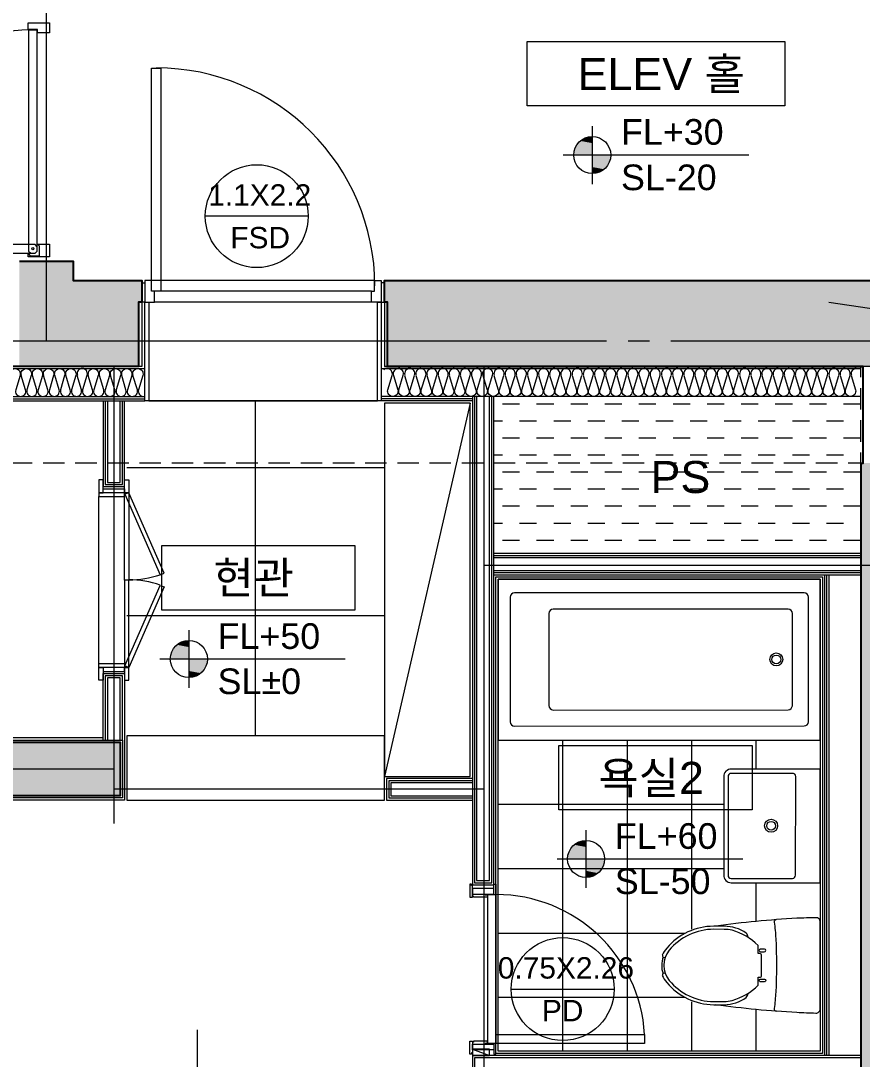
# Model space of a CAD drawing. Header units: millimetres. Extents: x 906 to 41302, y 848 to 28850.
# Drawn here: x 22771 to 26690, y 13075 to 17912 of the extents above; entities that cross this region are included whole.
import ezdxf

# ---------------------------------------------------------------- set-up
doc = ezdxf.new("R2010")
doc.units = ezdxf.units.MM
for name, color, linetype in [('PDF_A-ANNO-PONT', 7, 'Continuous'), ('PDF_A-FLOR-GRID', 7, 'Continuous'), ('PDF_A-FLOR-ROOM-IDEN', 7, 'Continuous'), ('PDF_A-WIN-IDEN', 7, 'Continuous'), ('PDF_X-단위세대$및$주동평면도$A-DOOR', 7, 'Continuous'), ('PDF_X-단위세대$및$주동평면도$A-FIN-INSL', 7, 'Continuous'), ('PDF_X-단위세대$및$주동평면도$A-FIN-INSL-HID', 7, 'Continuous'), ('PDF_X-단위세대$및$주동평면도$A-FLOR-FURN-FIX', 7, 'Continuous'), ('PDF_X-단위세대$및$주동평면도$A-FLOR-GRID', 7, 'Continuous'), ('PDF_X-단위세대$및$주동평면도$A-FLOR-TOIL', 7, 'Continuous'), ('PDF_X-단위세대$및$주동평면도$A-ST-AXIS-CEN', 7, 'Continuous'), ('PDF_X-단위세대$및$주동평면도$A-ST-CONC', 7, 'Continuous'), ('PDF_X-단위세대$및$주동평면도$A-WALL-DRY', 7, 'Continuous'), ('PDF_X-단위세대$및$주동평면도$A-WALL-EXT', 7, 'Continuous'), ('PDF_문자', 7, 'Continuous')]:
    doc.layers.add(name, color=color, linetype=linetype)
doc.layers.add('PDF_X-단위세대$및$주동평면도$A-FIN-INSL-HAT', color=7, linetype='Continuous', true_color=0x666666)
doc.layers.add('PDF_X-단위세대$및$주동평면도$S-ST-CONC-PAT1', color=7, linetype='Continuous', true_color=0xb7b7b7)
doc.styles.add('PDF Arial', font='arial.ttf')

msp = doc.modelspace()

# ---------------------------------------------------------------- linework, layer by layer
at = {"layer": 'PDF_A-ANNO-PONT', "lineweight": 13}
for points in [[(25431.8, 17420.2), (25431.8, 17151.4)], [(26161, 17285.8), (25297.4, 17285.8)], [(23553.2, 15072.8), (23553.2, 14804)], [(24282.4, 14938.4), (23418.8, 14938.4)], [(25403.2, 14141.5), (25403.2, 13872.6)], [(26133.4, 14007.1), (25268.8, 14007.1)]]:
    msp.add_lwpolyline(points, dxfattribs=at)
for centre in [(25432.3, 17286.3), (23553.8, 14938.9), (25403.7, 14007.6)]:
    msp.add_circle(centre, 86.3, dxfattribs=at)
at = {"layer": 'PDF_A-ANNO-PONT', "transparency": 33554559}
for points in [[(25402.1, 17367.3), (25431.8, 17360.9), (25388.4, 17360.9)], [(25415.9, 17371.5), (25431.8, 17367.3), (25402.1, 17367.3)], [(25431.8, 17367.3), (25402.1, 17367.3), (25431.8, 17360.9)], [(25431.8, 17372.6), (25431.8, 17371.5), (25415.9, 17371.5)], [(25431.8, 17371.5), (25415.9, 17371.5), (25431.8, 17367.3)], [(25356.6, 17329.2), (25431.8, 17315.4), (25350.3, 17315.4)], [(25365.1, 17341.9), (25431.8, 17329.2), (25356.6, 17329.2)], [(25431.8, 17329.2), (25356.6, 17329.2), (25431.8, 17315.4)], [(25375.7, 17352.4), (25431.8, 17341.9), (25365.1, 17341.9)], [(25431.8, 17341.9), (25365.1, 17341.9), (25431.8, 17329.2)], [(25388.4, 17360.9), (25431.8, 17352.4), (25375.7, 17352.4)], [(25431.8, 17352.4), (25375.7, 17352.4), (25431.8, 17341.9)], [(25431.8, 17360.9), (25388.4, 17360.9), (25431.8, 17352.4)], [(25346, 17300.6), (25431.8, 17285.8), (25345, 17285.8)], [(25350.3, 17315.4), (25431.8, 17300.6), (25346, 17300.6)], [(25431.8, 17300.6), (25346, 17300.6), (25431.8, 17285.8)], [(25431.8, 17315.4), (25350.3, 17315.4), (25431.8, 17300.6)], [(25517.5, 17285.8), (25431.8, 17285.8), (25516.4, 17271)], [(25431.8, 17285.8), (25516.4, 17271), (25431.8, 17271)], [(25516.4, 17271), (25431.8, 17271), (25512.2, 17256.1)], [(25431.8, 17271), (25512.2, 17256.1), (25431.8, 17256.1)], [(25512.2, 17256.1), (25431.8, 17256.1), (25505.8, 17242.4)], [(25431.8, 17256.1), (25505.8, 17242.4), (25431.8, 17242.4)], [(25505.8, 17242.4), (25431.8, 17242.4), (25497.4, 17230.7)], [(25431.8, 17242.4), (25497.4, 17230.7), (25431.8, 17230.7)], [(25497.4, 17230.7), (25431.8, 17230.7), (25486.8, 17220.2)], [(25431.8, 17230.7), (25486.8, 17220.2), (25431.8, 17220.2)], [(25486.8, 17220.2), (25431.8, 17220.2), (25474.1, 17211.7)], [(25431.8, 17220.2), (25474.1, 17211.7), (25431.8, 17211.7)], [(25474.1, 17211.7), (25431.8, 17211.7), (25461.4, 17205.3)], [(25431.8, 17211.7), (25461.4, 17205.3), (25431.8, 17205.3)], [(25431.8, 17205.3), (25431.8, 17201.1), (25446.6, 17201.1)], [(25431.8, 17205.3), (25461.4, 17205.3), (25446.6, 17201.1)], [(25431.8, 17201.1), (25446.6, 17201.1), (25431.8, 17200)], [(23498.2, 15005.1), (23553.2, 14994.5), (23487.6, 14994.5)], [(23509.8, 15013.5), (23553.2, 15005.1), (23498.2, 15005.1)], [(23553.2, 15005.1), (23498.2, 15005.1), (23553.2, 14994.5)], [(23523.6, 15019.9), (23553.2, 15013.5), (23509.8, 15013.5)], [(23553.2, 15013.5), (23509.8, 15013.5), (23553.2, 15005.1)], [(23538.4, 15024.1), (23553.2, 15019.9), (23523.6, 15019.9)], [(23553.2, 15019.9), (23523.6, 15019.9), (23553.2, 15013.5)], [(23553.2, 15025.2), (23553.2, 15024.1), (23538.4, 15024.1)], [(23553.2, 15024.1), (23538.4, 15024.1), (23553.2, 15019.9)], [(23468.6, 14953.2), (23553.2, 14938.4), (23466.4, 14938.4)], [(23471.7, 14968), (23553.2, 14953.2), (23468.6, 14953.2)], [(23553.2, 14953.2), (23468.6, 14953.2), (23553.2, 14938.4)], [(23478.1, 14981.8), (23553.2, 14968), (23471.7, 14968)], [(23553.2, 14968), (23471.7, 14968), (23553.2, 14953.2)], [(23487.6, 14994.5), (23553.2, 14981.8), (23478.1, 14981.8)], [(23553.2, 14981.8), (23478.1, 14981.8), (23553.2, 14968)], [(23553.2, 14994.5), (23487.6, 14994.5), (23553.2, 14981.8)], [(23640, 14938.4), (23553.2, 14938.4), (23637.9, 14923.6)], [(23553.2, 14938.4), (23637.9, 14923.6), (23553.2, 14923.6)], [(23637.9, 14923.6), (23553.2, 14923.6), (23634.7, 14908.8)], [(23553.2, 14923.6), (23634.7, 14908.8), (23553.2, 14908.8)], [(23634.7, 14908.8), (23553.2, 14908.8), (23628.4, 14895)], [(23553.2, 14908.8), (23628.4, 14895), (23553.2, 14895)], [(23628.4, 14895), (23553.2, 14895), (23619.9, 14883.4)], [(23553.2, 14895), (23619.9, 14883.4), (23553.2, 14883.4)], [(23619.9, 14883.4), (23553.2, 14883.4), (23609.3, 14872.8)], [(23553.2, 14883.4), (23609.3, 14872.8), (23553.2, 14872.8)], [(23609.3, 14872.8), (23553.2, 14872.8), (23596.6, 14863.2)], [(23553.2, 14872.8), (23596.6, 14863.2), (23553.2, 14863.2)], [(23596.6, 14863.2), (23553.2, 14863.2), (23582.9, 14856.9)], [(23553.2, 14863.2), (23582.9, 14856.9), (23553.2, 14856.9)], [(23553.2, 14856.9), (23553.2, 14853.7), (23568, 14853.7)], [(23553.2, 14856.9), (23582.9, 14856.9), (23568, 14853.7)], [(23553.2, 14853.7), (23568, 14853.7), (23553.2, 14851.6)], [(25359.8, 14082.2), (25403.2, 14073.7), (25348.2, 14073.7)], [(25373.6, 14088.5), (25403.2, 14082.2), (25359.8, 14082.2)], [(25403.2, 14082.2), (25359.8, 14082.2), (25403.2, 14073.7)], [(25388.4, 14091.7), (25403.2, 14088.5), (25373.6, 14088.5)], [(25403.2, 14088.5), (25373.6, 14088.5), (25403.2, 14082.2)], [(25403.2, 14093.8), (25403.2, 14091.7), (25388.4, 14091.7)], [(25403.2, 14091.7), (25388.4, 14091.7), (25403.2, 14088.5)], [(25322.8, 14036.7), (25403.2, 14021.9), (25318.5, 14021.9)], [(25329.1, 14050.4), (25403.2, 14036.7), (25322.8, 14036.7)], [(25403.2, 14036.7), (25322.8, 14036.7), (25403.2, 14021.9)], [(25337.6, 14063.1), (25403.2, 14050.4), (25329.1, 14050.4)], [(25403.2, 14050.4), (25329.1, 14050.4), (25403.2, 14036.7)], [(25348.2, 14073.7), (25403.2, 14063.1), (25337.6, 14063.1)], [(25403.2, 14063.1), (25337.6, 14063.1), (25403.2, 14050.4)], [(25403.2, 14073.7), (25348.2, 14073.7), (25403.2, 14063.1)], [(25318.5, 14021.9), (25403.2, 14007.1), (25317.5, 14007.1)], [(25403.2, 14021.9), (25318.5, 14021.9), (25403.2, 14007.1)], [(25490, 14007.1), (25403.2, 14007.1), (25488.9, 13992.2)], [(25403.2, 14007.1), (25488.9, 13992.2), (25403.2, 13992.2)], [(25488.9, 13992.2), (25403.2, 13992.2), (25484.7, 13977.4)], [(25403.2, 13992.2), (25484.7, 13977.4), (25403.2, 13977.4)], [(25484.7, 13977.4), (25403.2, 13977.4), (25478.3, 13963.7)], [(25403.2, 13977.4), (25478.3, 13963.7), (25403.2, 13963.7)], [(25478.3, 13963.7), (25403.2, 13963.7), (25469.9, 13952)], [(25403.2, 13963.7), (25469.9, 13952), (25403.2, 13952)], [(25469.9, 13952), (25403.2, 13952), (25459.3, 13941.4)], [(25403.2, 13952), (25459.3, 13941.4), (25403.2, 13941.4)], [(25459.3, 13941.4), (25403.2, 13941.4), (25446.6, 13931.9)], [(25403.2, 13941.4), (25446.6, 13931.9), (25403.2, 13931.9)], [(25446.6, 13931.9), (25403.2, 13931.9), (25432.8, 13925.6)], [(25403.2, 13931.9), (25432.8, 13925.6), (25403.2, 13925.6)], [(25403.2, 13925.6), (25403.2, 13922.4), (25418, 13922.4)], [(25403.2, 13925.6), (25432.8, 13925.6), (25418, 13922.4)], [(25403.2, 13922.4), (25418, 13922.4), (25403.2, 13920.3)]]:
    msp.add_solid(points, dxfattribs=at)
at = {"layer": 'PDF_A-FLOR-GRID', "lineweight": 5}
for points in [[(25014.8, 16128), (25094.2, 16128)], [(25173.5, 16128), (25252.9, 16128)], [(25332.3, 16128), (25411.7, 16128)], [(25491, 16128), (25570.4, 16128)], [(25649.8, 16128), (25729.2, 16128)], [(25808.5, 16128), (25887.9, 16128)], [(25967.3, 16128), (26046.7, 16128)], [(26126, 16128), (26205.4, 16128)], [(26284.8, 16128), (26364.2, 16128)], [(26443.5, 16128), (26522.9, 16128)], [(26602.3, 16128), (26681.7, 16128)], [(24974.6, 16048.6), (25014.8, 16048.6)], [(25094.2, 16048.6), (25173.5, 16048.6)], [(25252.9, 16048.6), (25332.3, 16048.6)], [(25411.7, 16048.6), (25491, 16048.6)], [(25570.4, 16048.6), (25649.8, 16048.6)], [(25729.2, 16048.6), (25808.5, 16048.6)], [(25887.9, 16048.6), (25967.3, 16048.6)], [(26046.7, 16048.6), (26126, 16048.6)], [(26205.4, 16048.6), (26284.8, 16048.6)], [(26364.2, 16048.6), (26443.5, 16048.6)], [(26522.9, 16048.6), (26602.3, 16048.6)], [(26681.7, 16048.6), (26684.8, 16048.6)], [(25014.8, 15969.2), (25094.2, 15969.2)], [(25173.5, 15969.2), (25252.9, 15969.2)], [(25332.3, 15969.2), (25411.7, 15969.2)], [(25491, 15969.2), (25570.4, 15969.2)], [(25649.8, 15969.2), (25729.2, 15969.2)], [(25808.5, 15969.2), (25887.9, 15969.2)], [(25967.3, 15969.2), (26046.7, 15969.2)], [(26126, 15969.2), (26205.4, 15969.2)], [(26284.8, 15969.2), (26364.2, 15969.2)], [(26443.5, 15969.2), (26522.9, 15969.2)], [(26602.3, 15969.2), (26681.7, 15969.2)], [(24974.6, 15889.8), (25014.8, 15889.8)], [(25094.2, 15889.8), (25173.5, 15889.8)], [(25252.9, 15889.8), (25332.3, 15889.8)], [(25411.7, 15889.8), (25491, 15889.8)], [(25570.4, 15889.8), (25649.8, 15889.8)], [(25729.2, 15889.8), (25808.5, 15889.8)], [(25887.9, 15889.8), (25967.3, 15889.8)], [(26046.7, 15889.8), (26126, 15889.8)], [(26205.4, 15889.8), (26284.8, 15889.8)], [(26364.2, 15889.8), (26443.5, 15889.8)], [(26522.9, 15889.8), (26602.3, 15889.8)], [(26681.7, 15889.8), (26684.8, 15889.8)], [(25014.8, 15810.5), (25094.2, 15810.5)], [(25173.5, 15810.5), (25252.9, 15810.5)], [(25332.3, 15810.5), (25411.7, 15810.5)], [(25491, 15810.5), (25570.4, 15810.5)], [(25649.8, 15810.5), (25729.2, 15810.5)], [(25808.5, 15810.5), (25887.9, 15810.5)], [(25967.3, 15810.5), (26046.7, 15810.5)], [(26126, 15810.5), (26205.4, 15810.5)], [(26284.8, 15810.5), (26364.2, 15810.5)], [(26443.5, 15810.5), (26522.9, 15810.5)], [(26602.3, 15810.5), (26681.7, 15810.5)], [(24974.6, 15731.1), (25014.8, 15731.1)], [(25094.2, 15731.1), (25173.5, 15731.1)], [(25252.9, 15731.1), (25332.3, 15731.1)], [(25411.7, 15731.1), (25491, 15731.1)], [(25570.4, 15731.1), (25649.8, 15731.1)], [(25729.2, 15731.1), (25808.5, 15731.1)], [(25887.9, 15731.1), (25967.3, 15731.1)], [(26046.7, 15731.1), (26126, 15731.1)], [(26205.4, 15731.1), (26284.8, 15731.1)], [(26364.2, 15731.1), (26443.5, 15731.1)], [(26522.9, 15731.1), (26602.3, 15731.1)], [(26681.7, 15731.1), (26684.8, 15731.1)], [(25014.8, 15651.7), (25094.2, 15651.7)], [(25173.5, 15651.7), (25252.9, 15651.7)], [(25332.3, 15651.7), (25411.7, 15651.7)], [(25491, 15651.7), (25570.4, 15651.7)], [(25649.8, 15651.7), (25729.2, 15651.7)], [(25808.5, 15651.7), (25887.9, 15651.7)], [(25967.3, 15651.7), (26046.7, 15651.7)], [(26126, 15651.7), (26205.4, 15651.7)], [(26284.8, 15651.7), (26364.2, 15651.7)], [(26443.5, 15651.7), (26522.9, 15651.7)], [(26602.3, 15651.7), (26681.7, 15651.7)], [(24974.6, 15572.3), (25014.8, 15572.3)], [(25094.2, 15572.3), (25173.5, 15572.3)], [(25252.9, 15572.3), (25332.3, 15572.3)], [(25411.7, 15572.3), (25491, 15572.3)], [(25570.4, 15572.3), (25649.8, 15572.3)], [(25729.2, 15572.3), (25808.5, 15572.3)], [(25887.9, 15572.3), (25967.3, 15572.3)], [(26046.7, 15572.3), (26126, 15572.3)], [(26205.4, 15572.3), (26284.8, 15572.3)], [(26364.2, 15572.3), (26443.5, 15572.3)], [(26522.9, 15572.3), (26602.3, 15572.3)], [(26681.7, 15572.3), (26684.8, 15572.3)], [(25014.8, 15493), (25094.2, 15493)], [(25173.5, 15493), (25252.9, 15493)], [(25332.3, 15493), (25411.7, 15493)], [(25491, 15493), (25570.4, 15493)], [(25649.8, 15493), (25729.2, 15493)], [(25808.5, 15493), (25887.9, 15493)], [(25967.3, 15493), (26046.7, 15493)], [(26126, 15493), (26205.4, 15493)], [(26284.8, 15493), (26364.2, 15493)], [(26443.5, 15493), (26522.9, 15493)], [(26602.3, 15493), (26681.7, 15493)]]:
    msp.add_lwpolyline(points, dxfattribs=at)
at = {"layer": 'PDF_A-FLOR-ROOM-IDEN', "lineweight": 13}
for points in [[(25129.1, 17515.4), (25129.1, 17814.9), (26329.2, 17814.9), (26329.2, 17515.4)], [(23427.3, 15167), (23427.3, 15467.6), (24326.9, 15467.6), (24326.9, 15167)], [(25277.2, 14235.7), (25277.2, 14536.2), (26176.8, 14536.2), (26176.8, 14235.7)]]:
    msp.add_lwpolyline(points, close=True, dxfattribs=at)
at = {"layer": 'PDF_A-WIN-IDEN', "lineweight": 13}
for points in [[(24109.9, 17001.1), (23629.4, 17001.1)], [(25053.9, 13400.6), (25533.4, 13400.6)]]:
    msp.add_lwpolyline(points, dxfattribs=at)
for centre in [(23870.2, 17001.6), (25294.7, 13401.2)]:
    msp.add_circle(centre, 239.7, dxfattribs=at)
at = {"layer": 'PDF_X-단위세대$및$주동평면도$A-DOOR', "lineweight": 9}
for points in [[(22849.4, 17858.3), (22849.4, 17871), (22805, 17871), (22805, 17901.7), (22904.5, 17901.7), (22904.5, 17856.2), (22851.5, 17856.2, -0.414215)], [(24982, 13840.9), (24934.3, 13840.9), (24934.3, 13844.1), (24974.6, 13844.1), (24974.6, 13890.6), (24984.1, 13890.6), (24984.1, 13843, -0.414215)], [(24982, 13148.7), (24934.3, 13148.7), (24934.3, 13144.5), (24974.6, 13144.5), (24974.6, 13099), (24984.1, 13099), (24984.1, 13146.6, 0.414215)]]:
    msp.add_lwpolyline(points, format="xyb", close=True, dxfattribs=at)
for points in [[(22847.3, 16839.2), (22847.3, 17867.9), (22807.1, 17867.9), (22807.1, 16839.2), (22817.7, 16829.6), (22837.8, 16829.6)], [(23424.1, 16651.8), (23379.7, 16651.8), (23379.7, 17691.1), (23424.1, 17691.1)], [(22837.8, 16869.8), (21808, 16869.8), (21808, 16829.6), (22837.8, 16829.6), (22847.3, 16839.2), (22847.3, 16859.3)], [(22805, 16811.6), (22805, 16827.5), (22814.5, 16816.9), (22859, 16816.9), (22859, 16861.4), (22849.4, 16870.9), (22904.5, 16870.9), (22904.5, 16811.6)], [(23334.1, 16691), (23349, 16691), (23349, 16601), (23334.1, 16601)], [(23394.5, 16651.8), (23379.7, 16651.8), (23379.7, 16701.6), (23349, 16701.6), (23349, 16601), (23394.5, 16601)], [(24404.1, 16651.8), (24418.9, 16651.8), (24418.9, 16701.6), (24449.6, 16701.6), (24449.6, 16601), (24404.1, 16601)], [(24464.4, 16691), (24449.6, 16691), (24449.6, 16601), (24464.4, 16601)], [(23349, 16601), (23367, 16601), (23367, 16141.7), (23349, 16141.7)], [(24431.6, 16601), (24449.6, 16601), (24449.6, 16141.7), (24431.6, 16141.7)], [(24862.4, 13889.6), (24862.4, 13829.3), (24874, 13829.3), (24874, 13884.3), (24869.8, 13884.3), (24869.8, 13889.6)], [(24874, 13844.1), (24974.6, 13844.1), (24974.6, 13869.5), (24874, 13869.5)], [(24943.9, 13840.9), (24943.9, 13836.7), (24943.9, 13832.4), (24943.9, 13829.3), (24879.3, 13829.3), (24879.3, 13834.5), (24874, 13834.5), (24874, 13844.1), (24933.3, 13844.1), (24933.3, 13840.9)], [(24862.4, 13099), (24862.4, 13159.3), (24874, 13159.3), (24874, 13104.3), (24869.8, 13104.3), (24869.8, 13099)], [(24943.9, 13148.7), (24943.9, 13153), (24943.9, 13156.1), (24943.9, 13159.3), (24879.3, 13159.3), (24879.3, 13154), (24874, 13154), (24874, 13144.5), (24933.3, 13144.5), (24933.3, 13148.7)], [(25675.2, 13190), (25675.2, 13148.7), (24984.1, 13148.7), (24984.1, 13190)], [(24874, 13144.5), (24974.6, 13144.5), (24974.6, 13119.1), (24874, 13119.1)]]:
    msp.add_lwpolyline(points, close=True, dxfattribs=at)
at = {"layer": 'PDF_X-단위세대$및$주동평면도$A-DOOR', "lineweight": 5}
for points in [[(24418.9, 16701.6), (23379.7, 16701.6)], [(24404.1, 16651.8), (23394.5, 16651.8)], [(24404.1, 16601), (23394.5, 16601)], [(24943.9, 13838.8), (24943.9, 13150.9)], [(24984.1, 13838.8), (24984.1, 13150.9)], [(24874, 13121.2), (24954.5, 13091.6)]]:
    msp.add_lwpolyline(points, dxfattribs=at)
at = {"layer": 'PDF_X-단위세대$및$주동평면도$A-DOOR', "lineweight": 9}
for points in [[(23367, 16301.5), (23367, 16141.7), (23349, 16141.7), (23349, 16301.5)], [(24449.6, 16301.5), (24449.6, 16141.7), (24431.6, 16141.7), (24431.6, 16301.5)]]:
    msp.add_lwpolyline(points, dxfattribs=at)
at = {"layer": 'PDF_X-단위세대$및$주동평면도$A-DOOR', "lineweight": 5}
for points in [[(24431.6, 16141.7), (23367, 16141.7)], [(24874, 13091.6), (24954.5, 13091.6), (24954.5, 13121.2), (24874, 13121.2)]]:
    msp.add_lwpolyline(points, close=True, dxfattribs=at)
at = {"layer": 'PDF_X-단위세대$및$주동평면도$A-DOOR', "lineweight": 9}
msp.add_circle((22827.7, 16850.3), 4.76, dxfattribs=at)
at = {"layer": 'PDF_X-단위세대$및$주동평면도$A-DOOR', "lineweight": 5}
for centre, radius, start, end in [((22827.7, 16850.3), 1018.6, 90, 180), ((23402.4, 16674.6), 1017.6, 0.1375, 89.9999), ((24984.6, 13149.3), 692.7, 3.3948, 90)]:
    msp.add_arc(centre, radius, start, end, dxfattribs=at)
at = {"layer": 'PDF_X-단위세대$및$주동평면도$A-FIN-INSL', "lineweight": 5}
for points in [[(23349, 16290.9), (19754.9, 16290.9), (19754.9, 19831.1), (18514.5, 19831.1), (18514.5, 19700.9), (19624.7, 19700.9), (19624.7, 16161.8), (23349, 16161.8)], [(23334.1, 16601), (23334.1, 16301.5), (23319.3, 16301.5)], [(24464.4, 16601), (24464.4, 16301.5), (24479.3, 16301.5), (24464.4, 16301.5)], [(23319.3, 16301.5), (23319.3, 16301.5)], [(26684.8, 16290.9), (24449.6, 16290.9)], [(26684.8, 16161.8), (24449.6, 16161.8)]]:
    msp.add_lwpolyline(points, dxfattribs=at)
at = {"layer": 'PDF_X-단위세대$및$주동평면도$A-FIN-INSL-HAT', "lineweight": 9}
for points in [[(22722.4, 16261.4, -0.501634), (22745.2, 16292, -0.501634), (22767.9, 16260.2), (22747.8, 16192.5, 0.501635), (22770.6, 16161.8, 0.501635), (22793.3, 16192.5), (22773.2, 16260.2)], [(22774.2, 16261.4, -0.501634), (22797, 16292, -0.501634), (22819.8, 16260.2), (22799.7, 16192.5, 0.501635), (22823.5, 16161.8, 0.501635), (22845.2, 16192.5), (22825.1, 16260.2)], [(22826.1, 16261.4, -0.501634), (22848.9, 16292, -0.501634), (22871.7, 16260.2), (22851.5, 16192.5, 0.501635), (22875.4, 16161.8, 0.501635), (22897.1, 16192.5), (22876.9, 16260.2)], [(22877.9, 16261.4, -0.501634), (22900.8, 16292, -0.501634), (22923.5, 16260.2), (22904.4, 16192.4, 0.501635), (22927.2, 16161.8, 0.501635), (22950, 16192.5), (22929.8, 16261.4, -0.501634), (22952.6, 16292, -0.501634), (22975.4, 16260.2), (22956.3, 16192.4, 0.501635), (22979.1, 16161.8, 0.501635), (23001.8, 16192.5), (22981.7, 16261.4, -0.501634), (23004.5, 16292, -0.501634), (23027.2, 16260.2), (23008.1, 16192.4, 0.501635), (23030.9, 16161.8, 0.501635), (23053.7, 16192.5), (23033.6, 16260.2)], [(23080.2, 16261.4, 0.501634), (23057.4, 16292, 0.501634), (23034.6, 16261.4)], [(23079.1, 16260.2), (23059, 16192.5, 0.501635), (23082.8, 16161.8, 0.501635), (23105.5, 16192.5), (23085.4, 16260.2)], [(23086.4, 16261.4, -0.501634), (23109.3, 16292, -0.501634), (23132, 16260.2), (23110.8, 16192.5, 0.501635), (23134.6, 16161.8, 0.501635), (23157.4, 16192.5), (23137.3, 16260.2)], [(23138.3, 16261.4, -0.501634), (23161.1, 16292, -0.501634), (23183.9, 16260.2), (23163.8, 16192.5, 0.501635), (23186.5, 16161.8, 0.501635), (23209.3, 16192.5), (23189.2, 16260.2)], [(23190.1, 16261.4, -0.501634), (23213, 16292, -0.501634), (23235.7, 16260.2), (23215.6, 16192.5, 0.501635), (23239.4, 16161.8, 0.501635), (23261.1, 16192.5), (23241, 16260.2)], [(23242, 16261.4, -0.501634), (23264.8, 16292, -0.501634), (23287.6, 16260.2), (23267.5, 16192.5, 0.501635), (23291.3, 16161.8, 0.501635), (23314, 16192.5), (23292.9, 16260.2)], [(23293.9, 16261.4, -0.501634), (23316.7, 16292, -0.501634), (23339.4, 16260.2), (23319.3, 16192.5, 0.501635), (23343.1, 16161.8, 0.073796), (23350.1, 16162.8)], [(24558.6, 16260.2), (24578.8, 16192.4, -0.501635), (24556, 16161.8, -0.501635), (24532.2, 16192.5), (24552.4, 16261.4, 0.501634), (24529.5, 16292, 0.501634), (24506.8, 16260.2), (24527, 16192.4, -0.501635), (24504.1, 16161.8, -0.501635), (24480.3, 16192.5), (24500.4, 16260.2, 0.501634), (24477.7, 16292, 0.180507), (24462.1, 16286.2)], [(24605.3, 16261.4, 0.501634), (24582.5, 16292, 0.501634), (24559.6, 16261.4)], [(24610.5, 16260.2), (24630.6, 16192.5, -0.501635), (24607.9, 16161.8, -0.501635), (24584, 16192.5), (24604.1, 16260.2)], [(24662.4, 16260.2), (24682.5, 16192.5, -0.501635), (24659.7, 16161.8, -0.501635), (24635.9, 16192.5), (24657.1, 16260.2, 0.501634), (24634.3, 16292, 0.501634), (24611.5, 16261.4)], [(24714.2, 16260.2), (24734.3, 16192.5, -0.501635), (24711.6, 16161.8, -0.501635), (24688.8, 16192.5), (24708.9, 16260.2, 0.501634), (24686.2, 16292, 0.501634), (24663.3, 16261.4)], [(24766.1, 16260.2), (24786.2, 16192.5, -0.501635), (24764.5, 16161.8, -0.501635), (24740.7, 16192.5), (24760.8, 16260.2, 0.501634), (24738, 16292, 0.501634), (24715.2, 16261.4)], [(24817.9, 16260.2), (24838, 16192.5, -0.501635), (24816.3, 16161.8, -0.501635), (24792.5, 16192.5), (24812.6, 16260.2, 0.501634), (24789.9, 16292, 0.501634), (24767.1, 16261.4)], [(24974.6, 16260.2), (24994.7, 16192.4, -0.501635), (24971.9, 16161.8, -0.501635), (24948.1, 16192.5), (24968.3, 16261.4, 0.501634), (24945.5, 16292, 0.501634), (24922.7, 16260.2), (24942.9, 16192.4, -0.501635), (24920.1, 16161.8, -0.501635), (24896.2, 16192.5), (24916.4, 16261.4, 0.501634), (24893.6, 16292, 0.501634), (24870.8, 16260.2), (24891, 16192.4, -0.501635), (24868.2, 16161.8, -0.501635), (24844.4, 16192.5), (24864.5, 16260.2, 0.501634), (24841.8, 16292, 0.501634), (24818.9, 16261.4)], [(25021.2, 16261.4, 0.501634), (24998.4, 16292, 0.501634), (24975.6, 16261.4)], [(25026.4, 16260.2), (25046.5, 16192.5, -0.501635), (25023.8, 16161.8, -0.501635), (25000, 16192.5), (25020.1, 16260.2)], [(25078.3, 16260.2), (25098.4, 16192.5, -0.501635), (25075.6, 16161.8, -0.501635), (25051.8, 16192.5), (25073, 16260.2, 0.501634), (25050.2, 16292, 0.501634), (25027.4, 16261.4)], [(25130.1, 16260.2), (25150.2, 16192.5, -0.501635), (25127.5, 16161.8, -0.501635), (25104.7, 16192.5), (25124.8, 16260.2, 0.501634), (25102.1, 16292, 0.501634), (25079.3, 16261.4)], [(25182, 16260.2), (25202.1, 16192.5, -0.501635), (25180.4, 16161.8, -0.501635), (25156.6, 16192.5), (25176.7, 16260.2, 0.501634), (25154, 16292, 0.501634), (25131.1, 16261.4)], [(25233.9, 16260.2), (25255, 16192.5, -0.501635), (25232.3, 16161.8, -0.501635), (25208.5, 16192.5), (25228.6, 16260.2, 0.501634), (25205.8, 16292, 0.501634), (25183, 16261.4)], [(25338.6, 16260.2), (25358.8, 16192.4, -0.501635), (25336, 16161.8, -0.501635), (25312.2, 16192.5), (25332.4, 16261.4, 0.501634), (25309.5, 16292, 0.501634), (25286.8, 16260.2), (25307, 16192.4, -0.501635), (25284.1, 16161.8, -0.501635), (25260.3, 16192.5), (25280.4, 16260.2, 0.501634), (25257.7, 16292, 0.501634), (25234.8, 16261.4)], [(25385.3, 16261.4, 0.501634), (25362.5, 16292, 0.501634), (25339.6, 16261.4)], [(25390.5, 16260.2), (25410.6, 16192.5, -0.501635), (25387.8, 16161.8, -0.501635), (25364, 16192.5), (25384.1, 16260.2)], [(25442.3, 16260.2), (25462.5, 16192.5, -0.501635), (25439.7, 16161.8, -0.501635), (25415.9, 16192.5), (25437.1, 16260.2, 0.501634), (25414.3, 16292, 0.501634), (25391.5, 16261.4)], [(25494.2, 16260.2), (25514.3, 16192.5, -0.501635), (25491.6, 16161.8, -0.501635), (25468.8, 16192.5), (25488.9, 16260.2, 0.501634), (25466.2, 16292, 0.501634), (25443.3, 16261.4)], [(25546.1, 16260.2), (25566.2, 16192.5, -0.501635), (25544.5, 16161.8, -0.501635), (25520.7, 16192.5), (25540.8, 16260.2, 0.501634), (25518, 16292, 0.501634), (25495.2, 16261.4)], [(25597.9, 16260.2), (25618, 16192.5, -0.501635), (25596.3, 16161.8, -0.501635), (25572.5, 16192.5), (25592.6, 16260.2, 0.501634), (25569.9, 16292, 0.501634), (25547.1, 16261.4)], [(25754.6, 16260.2), (25774.7, 16192.4, -0.501635), (25751.9, 16161.8, -0.501635), (25728.1, 16192.5), (25748.3, 16261.4, 0.501634), (25725.5, 16292, 0.501634), (25702.7, 16260.2), (25722.9, 16192.4, -0.501635), (25700, 16161.8, -0.501635), (25676.2, 16192.5), (25696.4, 16261.4, 0.501634), (25673.6, 16292, 0.501634), (25650.8, 16260.2), (25671, 16192.4, -0.501635), (25648.2, 16161.8, -0.501635), (25624.4, 16192.5), (25644.5, 16260.2, 0.501634), (25621.7, 16292, 0.501634), (25598.9, 16261.4)], [(25801.2, 16261.4, 0.501634), (25778.4, 16292, 0.501634), (25755.5, 16261.4)], [(25806.4, 16260.2), (25826.5, 16192.5, -0.501635), (25803.8, 16161.8, -0.501635), (25780, 16192.5), (25800.1, 16260.2)], [(25858.3, 16260.2), (25878.4, 16192.5, -0.501635), (25855.6, 16161.8, -0.501635), (25831.8, 16192.5), (25853, 16260.2, 0.501634), (25830.2, 16292, 0.501634), (25807.4, 16261.4)], [(25910.1, 16260.2), (25930.2, 16192.5, -0.501635), (25907.5, 16161.8, -0.501635), (25884.7, 16192.5), (25904.8, 16260.2, 0.501634), (25882.1, 16292, 0.501634), (25859.3, 16261.4)], [(25962, 16260.2), (25982.1, 16192.5, -0.501635), (25960.4, 16161.8, -0.501635), (25936.6, 16192.5), (25956.7, 16260.2, 0.501634), (25934, 16292, 0.501634), (25911.1, 16261.4)], [(26013.8, 16260.2), (26035, 16192.5, -0.501635), (26012.3, 16161.8, -0.501635), (25988.4, 16192.5), (26008.6, 16260.2, 0.501634), (25985.8, 16292, 0.501634), (25963, 16261.4)], [(26118.6, 16260.2), (26138.8, 16192.4, -0.501635), (26116, 16161.8, -0.501635), (26092.2, 16192.5), (26112.3, 16261.4, 0.501634), (26089.5, 16292, 0.501634), (26066.8, 16260.2), (26086.9, 16192.4, -0.501635), (26064.1, 16161.8, -0.501635), (26040.3, 16192.5), (26060.4, 16260.2, 0.501634), (26037.7, 16292, 0.501634), (26014.8, 16261.4)], [(26165.3, 16261.4, 0.501634), (26142.4, 16292, 0.501634), (26119.6, 16261.4)], [(26170.5, 16260.2), (26190.6, 16192.5, -0.501635), (26167.8, 16161.8, -0.501635), (26144, 16192.5), (26164.1, 16260.2)], [(26222.3, 16260.2), (26242.4, 16192.5, -0.501635), (26219.7, 16161.8, -0.501635), (26195.9, 16192.5), (26217, 16260.2, 0.501634), (26194.3, 16292, 0.501634), (26171.5, 16261.4)], [(26274.2, 16260.2), (26294.3, 16192.5, -0.501635), (26271.6, 16161.8, -0.501635), (26248.8, 16192.5), (26268.9, 16260.2, 0.501634), (26246.2, 16292, 0.501634), (26223.3, 16261.4)], [(26326.1, 16260.2), (26346.2, 16192.5, -0.501635), (26324.5, 16161.8, -0.501635), (26300.7, 16192.5), (26320.8, 16260.2, 0.501634), (26298, 16292, 0.501634), (26275.2, 16261.4)], [(26377.9, 16260.2), (26398, 16192.5, -0.501635), (26376.3, 16161.8, -0.501635), (26352.5, 16192.5), (26372.6, 16260.2, 0.501634), (26349.9, 16292, 0.501634), (26327, 16261.4)], [(26534.6, 16260.2), (26554.7, 16192.4, -0.501635), (26531.9, 16161.8, -0.501635), (26508.1, 16192.5), (26528.3, 16261.4, 0.501634), (26505.4, 16292, 0.501634), (26482.7, 16260.2), (26502.9, 16192.4, -0.501635), (26480, 16161.8, -0.501635), (26456.2, 16192.5), (26476.4, 16261.4, 0.501634), (26453.6, 16292, 0.501634), (26430.8, 16260.2), (26451, 16192.4, -0.501635), (26428.2, 16161.8, -0.501635), (26404.4, 16192.5), (26424.5, 16260.2, 0.501634), (26401.7, 16292, 0.501634), (26378.9, 16261.4)], [(26581.2, 16261.4, 0.501634), (26558.4, 16292, 0.501634), (26535.5, 16261.4)], [(26586.4, 16260.2), (26606.5, 16192.5, -0.501635), (26583.8, 16161.8, -0.501635), (26560, 16192.5), (26580.1, 16260.2)], [(26638.3, 16260.2), (26658.4, 16192.5, -0.501635), (26635.6, 16161.8, -0.501635), (26611.8, 16192.5), (26633, 16260.2, 0.501634), (26610.2, 16292, 0.501634), (26587.4, 16261.4)]]:
    msp.add_lwpolyline(points, format="xyb", dxfattribs=at)
msp.add_lwpolyline([(26661.6, 16290.9), (26661.6, 16290.9)], dxfattribs=at)
msp.add_arc((26662.1, 16268.2), 23.8, 90.0036, 196.5633, dxfattribs=at)
at = {"layer": 'PDF_X-단위세대$및$주동평면도$A-FIN-INSL-HID', "lineweight": 5}
for points in [[(26683.8, 16251.8), (26683.8, 16301.5)], [(26683.8, 16101.5), (26683.8, 16201)], [(26683.8, 15951.2), (26683.8, 16051.8)], [(26683.8, 15851.7), (26683.8, 15901.5)], [(22824, 15851.7), (22724.5, 15851.7)], [(22974.3, 15851.7), (22874.8, 15851.7)], [(23124.6, 15851.7), (23024.1, 15851.7)], [(23274.9, 15851.7), (23174.3, 15851.7)], [(23424.1, 15851.7), (23324.6, 15851.7)], [(23574.4, 15851.7), (23474.9, 15851.7)], [(23724.7, 15851.7), (23624.1, 15851.7)], [(23875, 15851.7), (23774.4, 15851.7)], [(24024.2, 15851.7), (23924.7, 15851.7)], [(24174.5, 15851.7), (24075, 15851.7)], [(24324.7, 15851.7), (24224.2, 15851.7)], [(24474, 15851.7), (24374.5, 15851.7)], [(24624.3, 15851.7), (24524.8, 15851.7)], [(24774.5, 15851.7), (24674, 15851.7)], [(24924.8, 15851.7), (24824.3, 15851.7)], [(25074, 15851.7), (24974.6, 15851.7)], [(25224.3, 15851.7), (25124.8, 15851.7)], [(25374.6, 15851.7), (25274.1, 15851.7)], [(25524.9, 15851.7), (25424.4, 15851.7)], [(25674.1, 15851.7), (25574.6, 15851.7)], [(25824.4, 15851.7), (25724.9, 15851.7)], [(25974.7, 15851.7), (25874.1, 15851.7)], [(26125, 15851.7), (26024.4, 15851.7)], [(26274.2, 15851.7), (26174.7, 15851.7)], [(26424.5, 15851.7), (26323.9, 15851.7)], [(26574.8, 15851.7), (26474.2, 15851.7)], [(26684.8, 15851.7), (26624.5, 15851.7)]]:
    msp.add_lwpolyline(points, dxfattribs=at)
at = {"layer": 'PDF_X-단위세대$및$주동평면도$A-FLOR-FURN-FIX', "lineweight": 9}
for points in [[(24864.5, 16131.1), (24464.4, 16131.1), (24464.4, 14391.2), (24864.5, 14391.2), (24864.5, 16131.1), (24464.4, 14391.2)], [(23134.1, 14917.2), (23134.1, 15695.1)]]:
    msp.add_lwpolyline(points, dxfattribs=at)
for points in [[(23134.1, 15773.4), (23134.1, 15713.1), (23154.2, 15713.1), (23154.2, 15773.4)], [(23274.9, 15773.4), (23274.9, 15713.1), (23254.8, 15713.1), (23254.8, 15773.4)], [(23154.2, 15731.1), (23254.8, 15731.1), (23254.8, 15713.1), (23154.2, 15713.1)], [(23134.1, 15713.1), (23134.1, 15695.1), (23254.8, 15695.1), (23254.8, 15713.1)], [(23274.9, 15713.1), (23255.8, 15706.7), (23419.9, 15331), (23438.9, 15338.4), (23274.9, 15713.1), (23274.9, 15306.7), (23254.8, 15306.7), (23254.8, 15713.1)], [(23274.9, 14899.2), (23255.8, 14906.6), (23419.9, 15281.3), (23438.9, 15274.9), (23274.9, 14899.2), (23274.9, 15306.7), (23254.8, 15306.7), (23254.8, 14899.2)], [(23134.1, 14899.2), (23134.1, 14917.2), (23254.8, 14917.2), (23254.8, 14899.2)], [(23134.1, 14840), (23134.1, 14899.2), (23154.2, 14899.2), (23154.2, 14840)], [(23154.2, 14881.2), (23254.8, 14881.2), (23254.8, 14899.2), (23154.2, 14899.2)], [(23274.9, 14840), (23274.9, 14899.2), (23254.8, 14899.2), (23254.8, 14840)]]:
    msp.add_lwpolyline(points, close=True, dxfattribs=at)
msp.add_lwpolyline([(23420.4, 15282.9, 0.083122), (23274.5, 15307.7, 0.083122), (23420.4, 15331.5)], format="xyb", dxfattribs=at)
at = {"layer": 'PDF_X-단위세대$및$주동평면도$A-FLOR-GRID', "lineweight": 5}
for points in [[(23864.4, 14581.7), (23864.4, 16141.7)], [(24464.4, 15829.5), (23264.3, 15829.5)], [(24464.4, 15139.5), (23264.3, 15139.5)], [(25294.2, 14561.6), (25294.2, 13111.7)], [(25594.7, 14561.6), (25594.7, 13111.7)], [(25894.3, 14561.6), (25894.3, 13680)], [(26194.8, 14561.6), (26194.8, 14426.2)], [(26044.5, 14261.1), (24994.7, 14261.1)], [(26044.5, 13961.5), (24994.7, 13961.5)], [(26194.8, 13897), (26194.8, 13718.1)], [(25865.7, 13661), (24994.7, 13661)], [(25865.7, 13361.5), (24994.7, 13361.5)], [(25894.3, 13342.4), (25894.3, 13111.7)], [(26194.8, 13305.4), (26194.8, 13111.7)]]:
    msp.add_lwpolyline(points, dxfattribs=at)
at = {"layer": 'PDF_X-단위세대$및$주동평면도$A-FLOR-GRID', "lineweight": 9}
msp.add_lwpolyline([(23264.3, 14581.7), (23264.3, 14281.2), (24464.4, 14281.2), (24464.4, 14581.7)], close=True, dxfattribs=at)
at = {"layer": 'PDF_X-단위세대$및$주동평면도$A-FLOR-TOIL', "lineweight": 5}
for points in [[(26494.3, 15310.9), (24994.7, 15310.9), (24994.7, 14561.6), (26494.3, 14561.6)], [(26494.3, 13111.7), (24994.7, 13111.7), (24994.7, 15310.9), (26494.3, 15310.9)]]:
    msp.add_lwpolyline(points, close=True, dxfattribs=at)
for points in [[(25070.3, 15246.4, 0.414195), (25049.7, 15226.3), (25050.8, 14646.8, 0.414195), (25069.8, 14626.2), (26419.7, 14627.2, 0.414195), (26439.3, 14646.3), (26439.3, 15226.3, 0.414195), (26419.2, 15246.4), (25070.3, 15246.4)], [(25250.3, 15171.2, 0.414195), (25229.6, 15151.1), (25230.7, 14722, 0.414195), (25249.7, 14701.3), (26344.6, 14702.4, 0.414195), (26364.2, 14721.4), (26364.2, 15151.1, 0.414195), (26344, 15171.2), (25250.3, 15171.2)], [(26064.6, 13932.4, 0.414197), (26079.5, 13916), (26364.7, 13917.1, 0.414197), (26379, 13931.9), (26380, 14391.8, 0.414197), (26364.2, 14406), (26079.5, 14406, 0.414197), (26064.6, 14391.2), (26064.6, 13932.4)], [(26157.8, 13642.5, 0.190173), (26149.7, 13661.9, 0.156502), (26046.7, 13693.8), (26007.5, 13693.8), (25998, 13693.8, 0.22244), (25779.5, 13592.3, 0.07768), (25758.5, 13559.4)], [(26007.8, 13329.7, 0.021334), (26384.9, 13293.6, 0.005034), (26474.2, 13289.8, 0.423847), (26494.3, 13308.6), (26494.3, 13713.9, 0.425735), (26474, 13734, 0.005034), (26384.9, 13731, 0.021334), (26007.8, 13694.8)], [(26288.8, 13724.4, 0.429659), (26279.9, 13713.1, -0.019365), (26287, 13636.6, -0.024882), (26286.7, 13387.4, -0.019365), (26279.6, 13310.4, 0.429659), (26288.8, 13299.1)], [(26083.4, 13675.9, 0.056685), (26046.7, 13679), (25998.5, 13680, 0.22244), (25790.6, 13582.4, 0.362357), (25790.9, 13441.7, 0.22244), (25998, 13343.5), (26046.7, 13343.5, 0.056685), (26083.4, 13348.7, 0.135257), (26205, 13420.1)], [(26204.3, 13418.6), (26204.3, 13456.7), (26212.8, 13456.7, 0.414258), (26221.3, 13464.1), (26221.3, 13558.3, 0.414258), (26212.8, 13566.8), (26204.3, 13566.8), (26204.3, 13603.8, 0.135257), (26083.4, 13675.4)], [(25760.2, 13559, 0.256447), (25761.8, 13551.5, 0.153542), (25761.6, 13473.4, 0.256825), (25760.2, 13465.5)], [(26236.1, 13575.4, 0.789793), (26235, 13588), (26213.9, 13588, 0.789793), (26214.9, 13575.4)], [(25758.5, 13465.2, 0.07768), (25779.5, 13432.2, 0.22244), (25998, 13328.7), (26007.5, 13328.7), (26046.7, 13328.7, 0.156502), (26149.7, 13362.6, 0.190173), (26157.8, 13381)], [(26214.9, 13435.7, -0.789793), (26213.9, 13448.3), (26235, 13448.3, -0.789793), (26236.1, 13435.7)]]:
    msp.add_lwpolyline(points, format="xyb", dxfattribs=at)
msp.add_lwpolyline([(26044.5, 14391.2), (26044.5, 13932.4, 0.414223), (26079.5, 13897), (26494.3, 13897), (26494.3, 14426.2), (26079.5, 14426.2, 0.414223)], format="xyb", close=True, dxfattribs=at)
for points in [[(26213.9, 13574.2), (26235, 13574.2)], [(26235, 13434.5), (26213.9, 13434.5)]]:
    msp.add_lwpolyline(points, dxfattribs=at)
for centre, radius in [((26289.5, 14936.8), 30.2), ((26289.5, 14936.8), 20.6), ((26289.5, 14936.8), 20.6), ((26265.2, 14162.1), 30.2), ((26265.2, 14162.1), 20.6), ((26265.2, 14162.1), 20.6)]:
    msp.add_circle(centre, radius, dxfattribs=at)
for centre, start, end in [((25767.8, 13556.7), 220.7698, 300.1327), ((25767.8, 13467.8), 59.8673, 139.2302)]:
    msp.add_arc(centre, 7.94, start, end, dxfattribs=at)
at = {"layer": 'PDF_X-단위세대$및$주동평면도$A-ST-AXIS-CEN', "lineweight": 5}
for points in [[(22889.6, 19031), (22889.6, 16421.1)], [(22499.1, 16421.1), (25499.5, 16421.1)], [(25599, 16421.1), (25699.5, 16421.1)], [(25799, 16421.1), (28564.4, 16421.1)], [(20274.5, 13011.2), (24929.1, 13011.2), (24929.1, 16301.5)], [(23204, 16301.5), (23204, 14173.2)], [(24929.1, 15376.5), (26884.9, 15376.5), (28564.4, 15376.5)], [(23204, 14426.2), (19654.3, 14426.2)], [(24929.1, 14332), (23204, 14332)], [(23594.5, 7677.2), (23594.5, 13211.2)]]:
    msp.add_lwpolyline(points, dxfattribs=at)
at = {"layer": 'PDF_X-단위세대$및$주동평면도$A-ST-CONC', "lineweight": 25}
for points in [[(22764.8, 16791.5), (23014.5, 16791.5), (23014.5, 16701.6), (23334.1, 16701.6), (23334.1, 16601), (23319.3, 16601), (23319.3, 16301.5), (19764.4, 16301.5), (19764.4, 19841.6), (18494.4, 19841.6), (18494.4, 19970.8), (19764.4, 19970.8), (19764.4, 21660.9), (17004.3, 21660.9), (16754.5, 21660.9)], [(24479.3, 16301.5), (24479.3, 16601), (24464.4, 16601), (24464.4, 16701.6), (28564.4, 16701.6)], [(23319.3, 16301.5), (23319.3, 16301.5)], [(26974.8, 16301.5), (28564.4, 16301.5), (26984.3, 16301.5), (26974.8, 16301.5), (26974.8, 15851.7), (26984.3, 15851.7), (26984.3, 9817.1), (26974.8, 9817.1), (26974.8, 9366.3), (26984.3, 9366.3), (27764.3, 9366.3), (27764.3, 9116.5), (26884.9, 9116.5), (25904.8, 9116.5), (25904.8, 9366.3), (26694.4, 9366.3), (26694.4, 9817.1), (26684.8, 9817.1), (26684.8, 15851.7), (26694.4, 15851.7), (26694.4, 16301.5), (26684.8, 16301.5)]]:
    msp.add_lwpolyline(points, dxfattribs=at)
for points in [[(26694.4, 16301.5), (24479.3, 16301.5)], [(19624.7, 14551), (23234.7, 14551), (23234.7, 14301.3), (19624.7, 14301.3)]]:
    msp.add_lwpolyline(points, close=True, dxfattribs=at)
at = {"layer": 'PDF_X-단위세대$및$주동평면도$A-WALL-DRY', "lineweight": 13}
for points in [[(23154.2, 14571.1), (19604.6, 14571.1), (19604.6, 17151.4)], [(26684.8, 16161.8), (24874, 16161.8), (24874, 13886.4), (24974.6, 13886.4), (24974.6, 16161.8)], [(24884.6, 16161.8), (24884.6, 13897), (24964, 13897), (24964, 16161.8)], [(24894.1, 16161.8), (24894.1, 13906.5), (24954.5, 13906.5), (24954.5, 16161.8)], [(20354.9, 16151.2), (23349, 16151.2)], [(20354.9, 16141.7), (23349, 16141.7)], [(23154.2, 16141.7), (23154.2, 15741.7), (23254.8, 15741.7), (23254.8, 16141.7)], [(23164.8, 16141.7), (23164.8, 15751.2), (23244.2, 15751.2), (23244.2, 16141.7)], [(23174.3, 16141.7), (23174.3, 15761.8), (23234.7, 15761.8), (23234.7, 16141.7)], [(24874, 16151.2), (24449.6, 16151.2)], [(24874, 16141.7), (24449.6, 16141.7)], [(24974.6, 15431.6), (26684.8, 15431.6)], [(24974.6, 15421), (26684.8, 15421)], [(24974.6, 15411.5), (26684.8, 15411.5)], [(24974.6, 15351.1), (26684.8, 15351.1)], [(24974.6, 15341.6), (26684.8, 15341.6)], [(24974.6, 15331), (26684.8, 15331)], [(26514.4, 15331), (26514.4, 13091.6)], [(26524, 15331), (26524, 13091.6)], [(26534.6, 15331), (26534.6, 13091.6)], [(23154.2, 14561.6), (23154.2, 14871.7), (23254.8, 14871.7), (23254.8, 14281.2), (19604.6, 14281.2), (19604.6, 14571.1)], [(23244.2, 14561.6), (23244.2, 14861.1), (23164.8, 14861.1), (23164.8, 14561.6)], [(23234.7, 14561.6), (23234.7, 14851.6), (23174.3, 14851.6), (23174.3, 14561.6)], [(24874, 14381.7), (24474, 14381.7), (24474, 14281.2), (24874, 14281.2)], [(24874, 14371.1), (24484.6, 14371.1), (24484.6, 14291.7), (24874, 14291.7)], [(24874, 14361.6), (24494.1, 14361.6), (24494.1, 14301.3), (24874, 14301.3)], [(26684.8, 13091.6), (24874, 13091.6), (24874, 12961.4), (26684.8, 12961.4)], [(26684.8, 13081), (24884.6, 13081), (24884.6, 12972), (26684.8, 12972)]]:
    msp.add_lwpolyline(points, dxfattribs=at)
msp.add_lwpolyline([(19614.1, 14561.6), (23244.2, 14561.6), (23244.2, 14291.7), (19614.1, 14291.7)], close=True, dxfattribs=at)
at = {"layer": 'PDF_X-단위세대$및$주동평면도$A-WALL-EXT', "lineweight": 5}
msp.add_lwpolyline([(24984.1, 15321.5), (26504.9, 15321.5), (26504.9, 13101.1), (24984.1, 13101.1)], close=True, dxfattribs=at)
at = {"layer": 'PDF_X-단위세대$및$주동평면도$S-ST-CONC-PAT1', "lineweight": 0}
for points in [[(26534.6, 16601), (28564.4, 16301.5)], [(26884.9, 16301.5), (24479.3, 16301.5)]]:
    msp.add_lwpolyline(points, dxfattribs=at)
at = {"layer": 'PDF_X-단위세대$및$주동평면도$S-ST-CONC-PAT1', "transparency": 33554559}
for points in [[(23014.5, 16301.5), (23014.5, 16791.5), (22764.8, 16301.5)], [(23014.5, 16791.5), (22764.8, 16301.5), (22764.8, 16791.5)], [(23319.3, 16301.5), (23319.3, 16701.6), (23014.5, 16301.5)], [(23319.3, 16701.6), (23014.5, 16301.5), (23014.5, 16701.6)], [(23334.1, 16601), (23334.1, 16701.6), (23319.3, 16601)], [(23334.1, 16701.6), (23319.3, 16601), (23319.3, 16701.6)], [(24479.3, 16601), (24479.3, 16701.6), (24464.4, 16601)], [(24479.3, 16701.6), (24464.4, 16601), (24464.4, 16701.6)], [(26974.8, 16301.5), (26974.8, 16701.6), (24479.3, 16301.5)], [(26974.8, 16701.6), (24479.3, 16301.5), (24479.3, 16701.6)], [(26534.6, 16301.5), (26534.6, 16601), (28564.4, 16301.5)], [(26884.9, 13168.8), (26884.9, 9817.1), (26684.8, 15851.7)], [(26884.9, 9817.1), (26684.8, 15851.7), (26684.8, 9817.1)], [(26884.9, 15851.7), (26884.9, 13168.8), (26684.8, 15851.7)], [(23234.7, 14551), (19624.7, 14551), (23234.7, 14301.3)], [(19624.7, 14551), (23234.7, 14301.3), (19624.7, 14301.3)]]:
    msp.add_solid(points, dxfattribs=at)

# ---------------------------------------------------------------- texts
at = {"layer": 'PDF_문자', "attachment_point": 7, "style": 'PDF Arial'}
for s, insert, char_height in [('ELEV 홀', (25364, 17575), 149.38), ('FL+30', (25566.2, 17332.6), 119.51), ('SL-20', (25566.2, 17121), 119.51), ('1.1X2.2', (23644.2, 17050.5), 99.59), ('FSD', (23746.9, 16850.3), 99.59), ('PS', (25703.8, 15709.8), 149.38), ('현관', (23668.6, 15230.6), 149.38), ('FL+50', (23687.6, 14984.2), 119.51), ('SL±0', (23687.6, 14773.6), 119.51), ('욕실2', (25461.4, 14294.5), 149.38), ('FL+60', (25537.6, 14052.9), 119.51), ('SL-50', (25537.6, 13842.3), 119.51), ('0.75X2.26', (24992.6, 13448.9), 99.59), ('PD', (25197.9, 13251.4), 99.59)]:
    msp.add_mtext(s, dxfattribs=dict(at, insert=insert, char_height=char_height))

doc.saveas('drawing.dxf')
